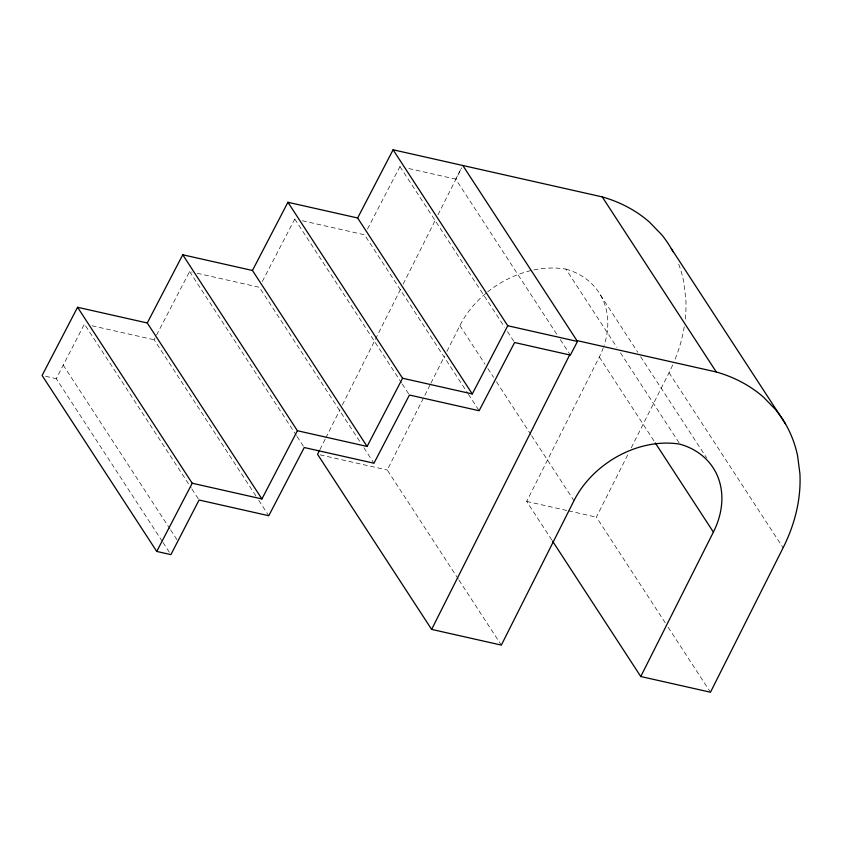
<?xml version="1.0" encoding="UTF-8"?>
<svg xmlns="http://www.w3.org/2000/svg" width="842" height="842" viewBox="0 0 842 842"><rect width="100%" height="100%" fill="white"/><g stroke="black" fill="none" stroke-linecap="round" stroke-linejoin="round"><path stroke-width="0.63" stroke-dasharray="4.21 3.16" d="M162.306 541.427L56.256 378.668L84.421 324.054L191.187 487.918M319.918 449.607L325.233 439.04M325.822 437.872L339.989 409.696M342.357 404.991L374.827 340.421M375.427 339.252L400.813 288.764M403.171 284.07L435.651 219.499M438.019 214.794L461.637 167.832M458.29 579.033L387.267 470.015L430.367 384.31M430.957 383.131L444.544 356.134M446.902 351.43L459.89 325.601A87.547 67.728 -33.1 0 1 486.739 292.648M551.794 539.964L526.682 501.432L599.315 357.019A87.547 67.728 -33.1 0 0 603.314 347.767M665.275 622.848L596.399 517.135L628.879 452.564M631.237 447.87L669.032 372.722A175.083 135.457 -33.1 0 0 673.821 362.365M255.884 495.927L154.128 339.758L189.597 271.556L192.134 272.124M262.315 281.481L294.774 219.057L297.31 219.636M367.491 228.992L399.95 166.558L402.487 167.137M556.751 334.2L455.722 179.125L461.637 167.758M408.823 168.558L455.722 179.125M302.383 220.772L364.491 234.771L467.668 393.13M197.196 273.271L259.304 287.269L361.06 443.429M92.02 325.77L154.128 339.758M45.636 376.279L56.256 378.668M320.086 454.88L387.267 470.015M526.682 501.432L567.245 510.568M568.518 510.852L596.399 517.135M669.032 372.722L783.102 547.805M600.451 294.974L637.762 352.23M640.625 356.629L706.638 457.943M487.686 291.879A87.547 67.728 -33.1 0 1 565.919 269.103L616.86 347.293M620.449 352.798L679.999 444.187M599.315 357.019L654.56 441.808M560.34 339.694L570.371 355.092M399.95 166.558L504.568 327.128M507.442 331.527L514.599 342.526M668.148 627.248L710.469 692.219M459.89 325.601L485.003 364.144M487.876 368.554L493.612 377.363M496.485 381.763L530.923 434.619M531.639 435.724L573.97 500.685M468.384 394.235L479.13 410.728M294.774 219.057L401.539 382.931M402.255 384.026L409.423 395.024M459.006 580.127L501.337 645.098M363.923 447.828L373.953 463.226M189.597 271.556L296.363 435.419M297.079 436.524L304.246 447.523M258.747 500.327L268.777 515.725M191.902 489.023L199.07 500.022M63.139 364.975L169.905 528.839M170.621 529.944L177.788 540.943M163.022 542.532L169.474 552.426M678.673 264.135A175.083 135.457 -33.1 0 1 683.536 280.86L685.82 298.51A175.083 135.457 -33.1 0 1 685.104 320.528M684.241 326.749A175.083 135.457 -33.1 0 1 674.316 361.207M565.919 269.103A87.547 67.728 -33.1 0 1 604.124 345.43"/><path stroke-width="1.26" d="M319.328 450.786L317.55 454.312L431.63 629.395L501.337 645.098L573.97 500.685A87.547 67.728 -33.1 0 1 679.999 444.187A87.547 67.728 -33.1 0 1 713.395 532.102L640.762 676.515L710.469 692.219L783.102 547.805A175.083 135.457 -33.1 0 0 799.9 473.593L797.616 455.943A175.083 135.457 -33.1 0 0 775.608 409.644L763.61 397.266A175.083 135.457 -33.1 0 0 716.31 371.985L576.886 340.568M431.63 629.395L569.802 354.661M147.276 322.981L182.746 254.779L297.394 430.736L261.925 498.948L147.276 322.981L77.569 307.277L42.1 375.479L156.749 551.436L170.905 554.625L199.07 500.022L268.777 515.725L304.246 447.523L373.953 463.226L409.423 395.024L479.13 410.728L514.599 342.526L570.371 355.092L577.465 341.452L462.816 165.485M287.922 202.28L402.571 378.237L367.101 446.449L252.453 270.482L287.922 202.28L357.639 217.983L472.288 393.951L507.747 325.749L393.098 149.781L357.639 217.983M156.749 551.436L192.218 483.234L77.569 307.277M393.098 149.781L602.24 196.902A175.083 135.457 -33.1 0 1 649.54 222.183L661.538 234.56A175.083 135.457 -33.1 0 1 673.084 251.832M507.747 325.749L577.465 341.452M182.746 254.779L252.453 270.482M402.571 378.237L472.288 393.951M297.394 430.736L367.101 446.449M192.218 483.234L261.925 498.948M671.295 248.622L785.375 423.705M602.24 196.902L716.31 371.985M655.276 442.913L713.395 532.102M552.51 541.069L640.762 676.515"/></g></svg>
